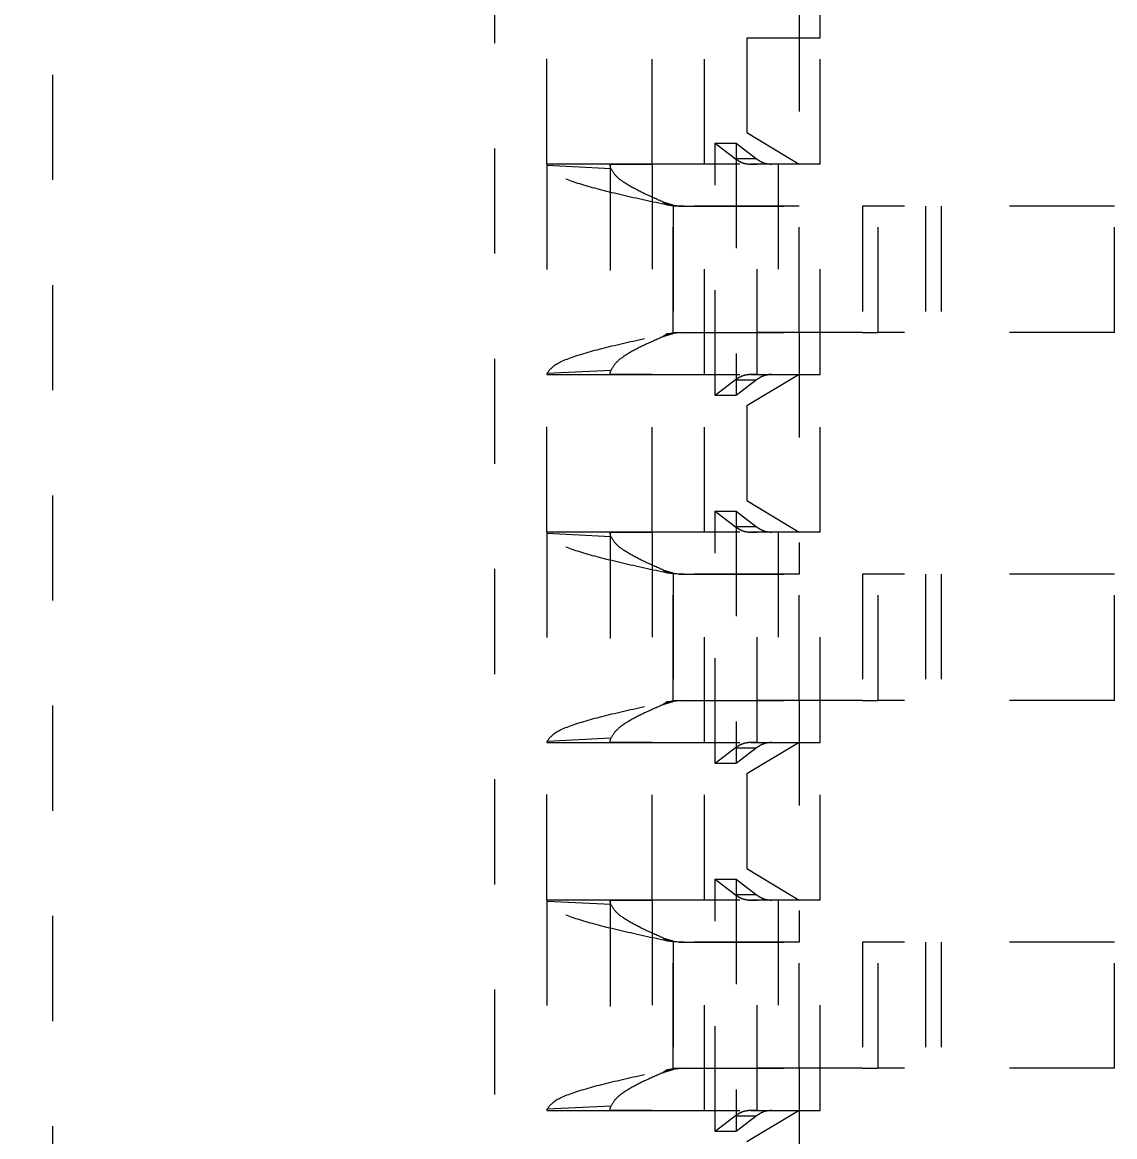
# Model space of a CAD drawing. Header units: millimetres. Extents: x 35 to 332, y 141 to 455.
# Drawn here: x 153.89 to 159.09, y 262.31 to 267.61 of the extents above; entities that cross this region are included whole.
import ezdxf
from ezdxf import colors
from ezdxf.entities.mleader import LeaderData, LeaderLine
from ezdxf.math import Vec2, Vec3

# ---------------------------------------------------------------- set-up
doc = ezdxf.new("R2010")
doc.units = ezdxf.units.MM
doc.linetypes.add('HIDDEN', pattern=[0.2, 0.1, -0.1])
doc.layers.add('00点位图', color=100, linetype='Continuous')
doc.styles.get("Standard").update_dxf_attribs({"font": ''})
doc.styles.get('Standard').set_extended_font_data('SimSun')

# ---------------------------------------------------------------- blocks, each defined once
blk = doc.blocks.new('DFSADVS')
at = {"color": 0, "linetype": 'HIDDEN', "lineweight": 18}
for p, q in [((715.1054, -196.5293), (714.9854, -196.5293)), ((714.9854, -196.5293), (714.9854, -196.7543)), ((715.1054, -196.5293), (715.1054, -196.7543)), ((715.4554, -196.5293), (715.3354, -196.5293)), ((715.3354, -196.5293), (715.3354, -196.7543)), ((715.4554, -196.5293), (715.4554, -196.7543)), ((715.8054, -196.5293), (715.6854, -196.5293)), ((715.6854, -196.5293), (715.6854, -196.7543)), ((715.8054, -196.5293), (715.8054, -196.7543)), ((714.9854, -196.6943), (715.1054, -196.6943)), ((715.3354, -196.6943), (715.4554, -196.6943)), ((715.6854, -196.6943), (715.8054, -196.6943)), ((714.9854, -196.7092), (715.1054, -196.7092)), ((715.3354, -196.7092), (715.4554, -196.7092)), ((715.6854, -196.7092), (715.8054, -196.7092)), ((715.1054, -196.7543), (714.9854, -196.7543)), ((714.9854, -196.7543), (714.9854, -196.7692)), ((715.1054, -196.7692), (715.1054, -196.7543)), ((715.4554, -196.7543), (715.3354, -196.7543)), ((715.3354, -196.7543), (715.3354, -196.7692)), ((715.4554, -196.7692), (715.4554, -196.7543)), ((715.8054, -196.7543), (715.6854, -196.7543)), ((715.6854, -196.7543), (715.6854, -196.7692)), ((715.8054, -196.7692), (715.8054, -196.7543)), ((714.9854, -196.7692), (715.1054, -196.7692)), ((714.9854, -196.944), (714.9854, -196.7692)), ((715.1054, -196.7692), (715.1054, -196.944)), ((715.3354, -196.7692), (715.4554, -196.7692)), ((715.3354, -196.944), (715.3354, -196.7692)), ((715.4554, -196.7692), (715.4554, -196.944)), ((715.6854, -196.7692), (715.8054, -196.7692)), ((715.6854, -196.944), (715.6854, -196.7692)), ((715.8054, -196.7692), (715.8054, -196.944)), ((714.8254, -196.8093), (714.7154, -196.8093)), ((714.8254, -196.8093), (714.8254, -196.8293)), ((714.9454, -196.8093), (714.8254, -196.8093)), ((715.1454, -196.8093), (714.9454, -196.8093)), ((714.9454, -196.8093), (714.9454, -196.8293)), ((715.1454, -196.8293), (715.1454, -196.8093)), ((715.2954, -196.8093), (715.1454, -196.8093)), ((715.4954, -196.8093), (715.2954, -196.8093)), ((715.2954, -196.8093), (715.2954, -196.8293)), ((715.4954, -196.8293), (715.4954, -196.8093)), ((715.6454, -196.8093), (715.4954, -196.8093)), ((715.8454, -196.8093), (715.6454, -196.8093)), ((715.6454, -196.8093), (715.6454, -196.8293)), ((715.8454, -196.8293), (715.8454, -196.8093)), ((715.9954, -196.8093), (715.8454, -196.8093)), ((714.7954, -196.8293), (714.9854, -196.8293)), ((714.8254, -196.8293), (714.8254, -196.8792)), ((714.9154, -196.8792), (714.9454, -196.8293)), ((714.9454, -196.8293), (714.9454, -196.8494)), ((714.9854, -196.8293), (714.9854, -196.944)), ((715.1054, -196.8293), (714.9854, -196.8293)), ((715.1054, -196.944), (715.1054, -196.8293)), ((715.1054, -196.8293), (715.3354, -196.8293)), ((715.1454, -196.8494), (715.1454, -196.8293)), ((715.1454, -196.8293), (715.1754, -196.8792)), ((715.2654, -196.8792), (715.2954, -196.8293)), ((715.2954, -196.8293), (715.2954, -196.8494)), ((715.3354, -196.8293), (715.3354, -196.944)), ((715.4554, -196.8293), (715.3354, -196.8293)), ((715.4554, -196.944), (715.4554, -196.8293)), ((715.4554, -196.8293), (715.6854, -196.8293)), ((715.4954, -196.8494), (715.4954, -196.8293)), ((715.4954, -196.8293), (715.5254, -196.8792)), ((715.6154, -196.8792), (715.6454, -196.8293)), ((715.6454, -196.8293), (715.6454, -196.8494)), ((715.6854, -196.8293), (715.6854, -196.944)), ((715.8054, -196.8293), (715.6854, -196.8293)), ((715.8054, -196.944), (715.8054, -196.8293)), ((715.8054, -196.8293), (716.0354, -196.8293)), ((715.8454, -196.8494), (715.8454, -196.8293)), ((715.8454, -196.8293), (715.8754, -196.8792)), ((714.9454, -196.8494), (715.1454, -196.8494)), ((714.9454, -196.8494), (714.9454, -196.8555)), ((715.1454, -196.8555), (715.1454, -196.8494)), ((715.2954, -196.8494), (715.4954, -196.8494)), ((715.2954, -196.8494), (715.2954, -196.8555)), ((715.4954, -196.8555), (715.4954, -196.8494)), ((715.6454, -196.8494), (715.8454, -196.8494)), ((715.6454, -196.8494), (715.6454, -196.8555)), ((715.8454, -196.8555), (715.8454, -196.8494)), ((714.9454, -196.8555), (714.9454, -196.8755)), ((715.1454, -196.8755), (715.1454, -196.8555)), ((715.2954, -196.8555), (715.2954, -196.8755)), ((715.4954, -196.8755), (715.4954, -196.8555)), ((715.6454, -196.8555), (715.6454, -196.8755)), ((715.8454, -196.8755), (715.8454, -196.8555)), ((714.9254, -196.8893), (714.9404, -196.8699)), ((714.9404, -196.8699), (714.9404, -196.8899)), ((715.1454, -196.8693), (714.9454, -196.8693)), ((715.1454, -196.8693), (714.9454, -196.8693)), ((714.9454, -196.8755), (714.9454, -196.8693)), ((715.1454, -196.8693), (715.1454, -196.8755)), ((715.1505, -196.8699), (715.1654, -196.8893)), ((715.1505, -196.8899), (715.1505, -196.8699)), ((715.2754, -196.8893), (715.2904, -196.8699)), ((715.2904, -196.8699), (715.2904, -196.8899)), ((715.4954, -196.8693), (715.2954, -196.8693)), ((715.4954, -196.8693), (715.2954, -196.8693)), ((715.2954, -196.8755), (715.2954, -196.8693)), ((715.4954, -196.8693), (715.4954, -196.8755)), ((715.5005, -196.8699), (715.5154, -196.8893)), ((715.5005, -196.8899), (715.5005, -196.8699)), ((715.6254, -196.8893), (715.6404, -196.8699)), ((715.6404, -196.8699), (715.6404, -196.8899)), ((715.8454, -196.8693), (715.6454, -196.8693)), ((715.8454, -196.8693), (715.6454, -196.8693)), ((715.6454, -196.8755), (715.6454, -196.8693)), ((715.8454, -196.8693), (715.8454, -196.8755)), ((715.8505, -196.8699), (715.8654, -196.8893)), ((715.8505, -196.8899), (715.8505, -196.8699)), ((714.8254, -196.8792), (714.9154, -196.8792)), ((715.1754, -196.8792), (715.2654, -196.8792)), ((715.5254, -196.8792), (715.6154, -196.8792)), ((714.9254, -196.8893), (715.1654, -196.8893)), ((714.9254, -196.9092), (714.9254, -196.8893)), ((714.9254, -196.9092), (714.9404, -196.8899)), ((714.9454, -196.8859), (714.9454, -196.9193)), ((715.1454, -196.9193), (715.1454, -196.8858)), ((715.1505, -196.8899), (715.1654, -196.9092)), ((715.1654, -196.8893), (715.1654, -196.9092)), ((715.2754, -196.8893), (715.5154, -196.8893)), ((715.2754, -196.9092), (715.2754, -196.8893)), ((715.2754, -196.9092), (715.2904, -196.8899)), ((715.2954, -196.8859), (715.2954, -196.9193)), ((715.4954, -196.9193), (715.4954, -196.8858)), ((715.5005, -196.8899), (715.5154, -196.9092)), ((715.5154, -196.8893), (715.5154, -196.9092)), ((715.6254, -196.9092), (715.6254, -196.8893)), ((715.6254, -196.8893), (715.8654, -196.8893)), ((715.6254, -196.9092), (715.6404, -196.8899)), ((715.6454, -196.8859), (715.6454, -196.9193)), ((715.8454, -196.9193), (715.8454, -196.8858)), ((715.8505, -196.8899), (715.8654, -196.9092)), ((715.8654, -196.8893), (715.8654, -196.9092)), ((715.1654, -196.9092), (714.9254, -196.9092)), ((715.5154, -196.9092), (715.2754, -196.9092)), ((715.8654, -196.9092), (715.6254, -196.9092)), ((714.9454, -196.9193), (714.7954, -196.9193)), ((715.1454, -196.9193), (714.9454, -196.9193)), ((714.9454, -196.9193), (714.9454, -196.9693)), ((715.1454, -196.9693), (715.1454, -196.9193)), ((715.2954, -196.9193), (715.1454, -196.9193)), ((715.4954, -196.9193), (715.2954, -196.9193)), ((715.2954, -196.9193), (715.2954, -196.9693)), ((715.4954, -196.9693), (715.4954, -196.9193)), ((715.6454, -196.9193), (715.4954, -196.9193)), ((715.8454, -196.9193), (715.6454, -196.9193)), ((715.6454, -196.9193), (715.6454, -196.9693)), ((715.8454, -196.9693), (715.8454, -196.9193)), ((715.9954, -196.9193), (715.8454, -196.9193)), ((714.9844, -196.9493), (714.9854, -196.9389)), ((714.9844, -196.9493), (714.9854, -196.9389)), ((714.9854, -196.944), (714.9852, -196.9492)), ((714.9854, -196.944), (714.9852, -196.9493)), ((714.9854, -196.9389), (714.9854, -196.944)), ((714.9854, -196.9389), (714.9854, -196.944)), ((715.1054, -196.9389), (715.1065, -196.9493)), ((715.1054, -196.944), (715.1054, -196.9389)), ((715.1054, -196.9389), (715.1065, -196.9493)), ((715.1054, -196.944), (715.1054, -196.9389)), ((715.1054, -196.944), (715.1057, -196.9492)), ((715.1057, -196.9493), (715.1054, -196.944)), ((715.3344, -196.9493), (715.3354, -196.9389)), ((715.3344, -196.9493), (715.3354, -196.9389)), ((715.3354, -196.944), (715.3352, -196.9492)), ((715.3354, -196.944), (715.3352, -196.9493)), ((715.3354, -196.9389), (715.3354, -196.944)), ((715.3354, -196.9389), (715.3354, -196.944)), ((715.4554, -196.9389), (715.4565, -196.9493)), ((715.4554, -196.944), (715.4554, -196.9389)), ((715.4554, -196.9389), (715.4565, -196.9493)), ((715.4554, -196.944), (715.4554, -196.9389)), ((715.4554, -196.944), (715.4557, -196.9492)), ((715.4557, -196.9493), (715.4554, -196.944)), ((715.6844, -196.9493), (715.6854, -196.9389)), ((715.6844, -196.9493), (715.6854, -196.9389)), ((715.6854, -196.944), (715.6852, -196.9492)), ((715.6854, -196.944), (715.6852, -196.9493)), ((715.6854, -196.9389), (715.6854, -196.944)), ((715.6854, -196.9389), (715.6854, -196.944)), ((715.8054, -196.9389), (715.8065, -196.9493)), ((715.8054, -196.944), (715.8054, -196.9389)), ((715.8054, -196.9389), (715.8065, -196.9493)), ((715.8054, -196.944), (715.8054, -196.9389)), ((715.8054, -196.944), (715.8057, -196.9492)), ((715.8057, -196.9493), (715.8054, -196.944)), ((714.9844, -196.9493), (714.9815, -196.9586)), ((714.9815, -196.9586), (714.9844, -196.9493)), ((714.9815, -196.9586), (714.9844, -196.9544)), ((714.9844, -196.9544), (714.9815, -196.9586)), ((714.9852, -196.9492), (714.9844, -196.9544)), ((715.1065, -196.9493), (714.9844, -196.9493)), ((714.9852, -196.9493), (714.9844, -196.9544)), ((714.9852, -196.9493), (715.1057, -196.9493)), ((715.1054, -196.9493), (714.9854, -196.9493)), ((715.1065, -196.9544), (715.1057, -196.9492)), ((715.1065, -196.9544), (715.1057, -196.9493)), ((715.1094, -196.9586), (715.1065, -196.9493)), ((715.1065, -196.9493), (715.1094, -196.9586)), ((715.1065, -196.9544), (715.1094, -196.9586)), ((715.1094, -196.9586), (715.1065, -196.9544)), ((715.3344, -196.9493), (715.3315, -196.9586)), ((715.3315, -196.9586), (715.3344, -196.9493)), ((715.3315, -196.9586), (715.3344, -196.9544)), ((715.3344, -196.9544), (715.3315, -196.9586)), ((715.3352, -196.9492), (715.3344, -196.9544)), ((715.4565, -196.9493), (715.3344, -196.9493)), ((715.3352, -196.9493), (715.3344, -196.9544)), ((715.3352, -196.9493), (715.4557, -196.9493)), ((715.4554, -196.9493), (715.3354, -196.9493)), ((715.4565, -196.9544), (715.4557, -196.9492)), ((715.4565, -196.9544), (715.4557, -196.9493)), ((715.4594, -196.9586), (715.4565, -196.9493)), ((715.4565, -196.9493), (715.4594, -196.9586)), ((715.4565, -196.9544), (715.4594, -196.9586)), ((715.4594, -196.9586), (715.4565, -196.9544)), ((715.6844, -196.9493), (715.6815, -196.9586)), ((715.6815, -196.9586), (715.6844, -196.9493)), ((715.6815, -196.9586), (715.6844, -196.9544)), ((715.6844, -196.9544), (715.6815, -196.9586)), ((715.6852, -196.9492), (715.6844, -196.9544)), ((715.8065, -196.9493), (715.6844, -196.9493)), ((715.6852, -196.9493), (715.6844, -196.9544)), ((715.6852, -196.9493), (715.8057, -196.9493)), ((715.8054, -196.9493), (715.6854, -196.9493)), ((715.8065, -196.9544), (715.8057, -196.9492)), ((715.8065, -196.9544), (715.8057, -196.9493)), ((715.8094, -196.9586), (715.8065, -196.9493)), ((715.8065, -196.9493), (715.8094, -196.9586)), ((715.8065, -196.9544), (715.8094, -196.9586)), ((715.8094, -196.9586), (715.8065, -196.9544)), ((714.9454, -196.9693), (714.7454, -196.9693)), ((714.9454, -196.9693), (715.1454, -196.9693)), ((714.9454, -196.9693), (714.9454, -197.0093)), ((715.1454, -197.0093), (715.1454, -196.9693)), ((715.2954, -196.9693), (715.1454, -196.9693)), ((715.2954, -196.9693), (715.4954, -196.9693)), ((715.2954, -196.9693), (715.2954, -197.0093)), ((715.4954, -197.0093), (715.4954, -196.9693)), ((715.6454, -196.9693), (715.4954, -196.9693)), ((715.6454, -196.9693), (715.8454, -196.9693)), ((715.6454, -196.9693), (715.6454, -197.0093)), ((715.8454, -197.0093), (715.8454, -196.9693)), ((715.9954, -196.9693), (715.8454, -196.9693)), ((714.9454, -197.0093), (714.9454, -197.0693)), ((714.9465, -197.0093), (714.9454, -197.0093)), ((714.9454, -197.0093), (714.9454, -197.0693)), ((714.9465, -197.0691), (714.9494, -197.0085)), ((714.9494, -197.0085), (714.9465, -197.0093)), ((714.9465, -197.0691), (714.9494, -197.0085)), ((714.9494, -197.0085), (714.9465, -197.0093)), ((714.9465, -197.0093), (715.1444, -197.0093)), ((715.1415, -197.0085), (715.1444, -197.0691)), ((715.1444, -197.0093), (715.1415, -197.0085)), ((715.1444, -197.0093), (715.1415, -197.0085)), ((715.1415, -197.0085), (715.1444, -197.0691)), ((715.1454, -197.0093), (715.1444, -197.0093)), ((715.1454, -197.0693), (715.1454, -197.0093)), ((715.1454, -197.0693), (715.1454, -197.0093)), ((715.2954, -197.0093), (715.2954, -197.0693)), ((715.2965, -197.0093), (715.2954, -197.0093)), ((715.2954, -197.0093), (715.2954, -197.0693)), ((715.2965, -197.0691), (715.2994, -197.0085)), ((715.2994, -197.0085), (715.2965, -197.0093)), ((715.2994, -197.0085), (715.2965, -197.0093)), ((715.2965, -197.0691), (715.2994, -197.0085)), ((715.2965, -197.0093), (715.4944, -197.0093)), ((715.4915, -197.0085), (715.4944, -197.0691)), ((715.4944, -197.0093), (715.4915, -197.0085)), ((715.4944, -197.0093), (715.4915, -197.0085)), ((715.4915, -197.0085), (715.4944, -197.0691)), ((715.4954, -197.0093), (715.4944, -197.0093)), ((715.4954, -197.0693), (715.4954, -197.0093)), ((715.4954, -197.0693), (715.4954, -197.0093)), ((715.6454, -197.0093), (715.6454, -197.0693)), ((715.6465, -197.0093), (715.6454, -197.0093)), ((715.6454, -197.0093), (715.6454, -197.0693)), ((715.6465, -197.0691), (715.6494, -197.0085)), ((715.6494, -197.0085), (715.6465, -197.0093)), ((715.6494, -197.0085), (715.6465, -197.0093)), ((715.6465, -197.0691), (715.6494, -197.0085)), ((715.6465, -197.0093), (715.8444, -197.0093)), ((715.8415, -197.0085), (715.8444, -197.0691)), ((715.8444, -197.0093), (715.8415, -197.0085)), ((715.8444, -197.0093), (715.8415, -197.0085)), ((715.8415, -197.0085), (715.8444, -197.0691)), ((715.8454, -197.0093), (715.8444, -197.0093)), ((715.8454, -197.0693), (715.8454, -197.0093)), ((715.8454, -197.0693), (715.8454, -197.0093)), ((714.9451, -197.0693), (714.5304, -197.0693)), ((714.9465, -197.0691), (714.9457, -197.0693)), ((714.9465, -197.0691), (714.9457, -197.0693)), ((714.9457, -197.0693), (715.1452, -197.0693)), ((715.1444, -197.0691), (715.1452, -197.0693)), ((715.1452, -197.0693), (715.1444, -197.0691)), ((715.2951, -197.0693), (715.1458, -197.0693)), ((715.2965, -197.0691), (715.2957, -197.0693)), ((715.2965, -197.0691), (715.2957, -197.0693)), ((715.2957, -197.0693), (715.4952, -197.0693)), ((715.4944, -197.0691), (715.4952, -197.0693)), ((715.4952, -197.0693), (715.4944, -197.0691)), ((715.6451, -197.0693), (715.4958, -197.0693)), ((715.6465, -197.0691), (715.6457, -197.0693)), ((715.6465, -197.0691), (715.6457, -197.0693)), ((715.6457, -197.0693), (715.8452, -197.0693)), ((715.8444, -197.0691), (715.8452, -197.0693)), ((715.8452, -197.0693), (715.8444, -197.0691)), ((715.9951, -197.0693), (715.8458, -197.0693)), ((714.5304, -197.1193), (723.9604, -197.1193)), ((723.9604, -197.5393), (714.5304, -197.5393))]:
    blk.add_line(p, q, dxfattribs=at)
for centre, start, end in [((714.9218, -196.8553), 321.7484, 359.5833), ((715.169, -196.8553), 180.3917, 218.2503), ((715.2718, -196.8553), 321.7668, 359.5913), ((715.5191, -196.8553), 180.4087, 218.2332), ((715.6218, -196.8553), 321.7497, 359.6083), ((715.8691, -196.8553), 180.4167, 218.2516), ((714.9218, -196.8753), 321.7524, 359.5793), ((715.1691, -196.8753), 180.3956, 218.2463), ((715.2718, -196.8753), 321.7708, 359.5873), ((715.5191, -196.8753), 180.4127, 218.2292), ((715.6218, -196.8753), 321.7537, 359.6044), ((715.8691, -196.8753), 180.4207, 218.2476)]:
    blk.add_arc(centre, 0.0236, start, end, dxfattribs=at)
for points, knots in [([(714.9404, -196.8699), (714.9418, -196.8677), (714.9448, -196.8632), (714.9452, -196.858), (714.9454, -196.8555)], [0, 0, 0, 0, 0.500008, 1, 1, 1, 1]), ([(715.1454, -196.8555), (715.1457, -196.858), (715.1461, -196.8632), (715.1491, -196.8677), (715.1505, -196.8699)], [0, 0, 0, 0, 0.499977, 1, 1, 1, 1]), ([(715.2904, -196.8699), (715.2918, -196.8677), (715.2948, -196.8632), (715.2952, -196.858), (715.2954, -196.8555)], [0, 0, 0, 0, 0.499962, 1, 1, 1, 1]), ([(715.4954, -196.8555), (715.4957, -196.858), (715.4961, -196.8632), (715.4991, -196.8677), (715.5005, -196.8699)], [0, 0, 0, 0, 0.500038, 1, 1, 1, 1]), ([(715.6404, -196.8699), (715.6418, -196.8677), (715.6448, -196.8632), (715.6452, -196.858), (715.6454, -196.8555)], [0, 0, 0, 0, 0.500023, 1, 1, 1, 1]), ([(715.8454, -196.8555), (715.8457, -196.858), (715.8461, -196.8632), (715.8491, -196.8677), (715.8505, -196.8699)], [0, 0, 0, 0, 0.499992, 1, 1, 1, 1]), ([(714.9404, -196.8899), (714.9418, -196.8877), (714.9448, -196.8832), (714.9452, -196.878), (714.9454, -196.8755)], [0, 0, 0, 0, 0.500008, 1, 1, 1, 1]), ([(715.1454, -196.8755), (715.1457, -196.878), (715.1461, -196.8832), (715.1491, -196.8877), (715.1505, -196.8899)], [0, 0, 0, 0, 0.499977, 1, 1, 1, 1]), ([(715.2904, -196.8899), (715.2918, -196.8877), (715.2948, -196.8832), (715.2952, -196.878), (715.2954, -196.8755)], [0, 0, 0, 0, 0.499962, 1, 1, 1, 1]), ([(715.4954, -196.8755), (715.4957, -196.878), (715.4961, -196.8832), (715.4991, -196.8877), (715.5005, -196.8899)], [0, 0, 0, 0, 0.500038, 1, 1, 1, 1]), ([(715.6404, -196.8899), (715.6418, -196.8877), (715.6448, -196.8832), (715.6452, -196.878), (715.6454, -196.8755)], [0, 0, 0, 0, 0.500023, 1, 1, 1, 1]), ([(715.8454, -196.8755), (715.8457, -196.878), (715.8461, -196.8832), (715.8491, -196.8877), (715.8505, -196.8899)], [0, 0, 0, 0, 0.499992, 1, 1, 1, 1]), ([(715.1454, -196.9193), (715.1454, -196.9125), (715.1454, -196.9035), (715.1454, -196.8965), (715.1454, -196.8948)], [0, 0, 0, 0, 0.7521235, 1, 1, 1, 1]), ([(715.4954, -196.9193), (715.4954, -196.9125), (715.4954, -196.9035), (715.4954, -196.8965), (715.4954, -196.8948)], [0, 0, 0, 0, 0.7521235, 1, 1, 1, 1]), ([(715.8454, -196.9193), (715.8454, -196.9125), (715.8454, -196.9035), (715.8454, -196.8965), (715.8454, -196.8948)], [0, 0, 0, 0, 0.7521235, 1, 1, 1, 1]), ([(714.9454, -196.8981), (714.9454, -196.8988), (714.9454, -196.9048), (714.9454, -196.9124), (714.9454, -196.9193)], [0, 0, 0, 0, 0.108338, 1, 1, 1, 1]), ([(715.2954, -196.8981), (715.2954, -196.8988), (715.2954, -196.9048), (715.2954, -196.9124), (715.2954, -196.9193)], [0, 0, 0, 0, 0.108338, 1, 1, 1, 1]), ([(715.6454, -196.8981), (715.6454, -196.8988), (715.6454, -196.9048), (715.6454, -196.9124), (715.6454, -196.9193)], [0, 0, 0, 0, 0.108338, 1, 1, 1, 1]), ([(714.9844, -196.9544), (714.9812, -196.9692), (714.9749, -196.9987), (714.9654, -197.0359), (714.956, -197.0624), (714.9497, -197.0669), (714.9465, -197.0691)], [0, 0, 0, 0, 0.2500148, 0.4999987, 0.7500042, 1, 1, 1, 1]), ([(714.9844, -196.9544), (714.9812, -196.9692), (714.9749, -196.9987), (714.9654, -197.0359), (714.956, -197.0624), (714.9497, -197.0669), (714.9465, -197.0691)], [0, 0, 0, 0, 0.2499957, 0.4999953, 0.7500013, 1, 1, 1, 1]), ([(714.9815, -196.9586), (714.9788, -196.9647), (714.9735, -196.977), (714.9654, -196.9923), (714.9574, -197.0039), (714.9521, -197.007), (714.9494, -197.0085)], [0, 0, 0, 0, 0.249979, 0.500009, 0.749996, 1, 1, 1, 1]), ([(714.9815, -196.9586), (714.9788, -196.9647), (714.9735, -196.977), (714.9654, -196.9923), (714.9574, -197.0039), (714.9521, -197.007), (714.9494, -197.0085)], [0, 0, 0, 0, 0.249979, 0.500009, 0.749996, 1, 1, 1, 1]), ([(715.1444, -197.0691), (715.1412, -197.0669), (715.1349, -197.0624), (715.1254, -197.0359), (715.116, -196.9987), (715.1097, -196.9692), (715.1065, -196.9544)], [0, 0, 0, 0, 0.2499861, 0.4999965, 0.749984, 1, 1, 1, 1]), ([(715.1444, -197.0691), (715.1412, -197.0669), (715.1349, -197.0624), (715.1254, -197.0359), (715.116, -196.9987), (715.1097, -196.9692), (715.1065, -196.9544)], [0, 0, 0, 0, 0.2499987, 0.5000047, 0.749989, 1, 1, 1, 1]), ([(715.1094, -196.9586), (715.1121, -196.9647), (715.1174, -196.977), (715.1254, -196.9923), (715.1335, -197.0039), (715.1388, -197.007), (715.1415, -197.0085)], [0, 0, 0, 0, 0.249979, 0.500009, 0.749996, 1, 1, 1, 1]), ([(715.1094, -196.9586), (715.1121, -196.9647), (715.1174, -196.977), (715.1254, -196.9923), (715.1335, -197.0039), (715.1388, -197.007), (715.1415, -197.0085)], [0, 0, 0, 0, 0.249987, 0.500024, 0.750018, 1, 1, 1, 1]), ([(715.3344, -196.9544), (715.3312, -196.9692), (715.3249, -196.9987), (715.3154, -197.0359), (715.306, -197.0624), (715.2997, -197.0669), (715.2965, -197.0691)], [0, 0, 0, 0, 0.25001, 0.499994, 0.75, 1, 1, 1, 1]), ([(715.3344, -196.9544), (715.3312, -196.9692), (715.3249, -196.9987), (715.3154, -197.0359), (715.306, -197.0624), (715.2997, -197.0669), (715.2965, -197.0691)], [0, 0, 0, 0, 0.249991, 0.499991, 0.749997, 1, 1, 1, 1]), ([(715.3315, -196.9586), (715.3288, -196.9647), (715.3235, -196.977), (715.3154, -196.9923), (715.3074, -197.0039), (715.3021, -197.007), (715.2994, -197.0085)], [0, 0, 0, 0, 0.249979, 0.500009, 0.749996, 1, 1, 1, 1]), ([(715.3315, -196.9586), (715.3288, -196.9647), (715.3235, -196.977), (715.3154, -196.9923), (715.3074, -197.0039), (715.3021, -197.007), (715.2994, -197.0085)], [0, 0, 0, 0, 0.249979, 0.500009, 0.749996, 1, 1, 1, 1]), ([(715.4944, -197.0691), (715.4912, -197.0669), (715.4849, -197.0624), (715.4754, -197.0359), (715.466, -196.9987), (715.4597, -196.9692), (715.4565, -196.9544)], [0, 0, 0, 0, 0.249985, 0.499999, 0.749985, 1, 1, 1, 1]), ([(715.4944, -197.0691), (715.4912, -197.0669), (715.4849, -197.0624), (715.4754, -197.0359), (715.466, -196.9987), (715.4597, -196.9692), (715.4565, -196.9544)], [0, 0, 0, 0, 0.249998, 0.500007, 0.74999, 1, 1, 1, 1]), ([(715.4594, -196.9586), (715.4621, -196.9647), (715.4674, -196.977), (715.4754, -196.9923), (715.4835, -197.0039), (715.4888, -197.007), (715.4915, -197.0085)], [0, 0, 0, 0, 0.249975, 0.5000006, 0.7499822, 1, 1, 1, 1]), ([(715.4594, -196.9586), (715.4621, -196.9647), (715.4674, -196.977), (715.4754, -196.9923), (715.4835, -197.0039), (715.4888, -197.007), (715.4915, -197.0085)], [0, 0, 0, 0, 0.249987, 0.500024, 0.750018, 1, 1, 1, 1]), ([(715.6844, -196.9544), (715.6812, -196.9692), (715.6749, -196.9987), (715.6654, -197.0359), (715.656, -197.0624), (715.6497, -197.0669), (715.6465, -197.0691)], [0, 0, 0, 0, 0.250012, 0.499997, 0.750003, 1, 1, 1, 1]), ([(715.6844, -196.9544), (715.6812, -196.9692), (715.6749, -196.9987), (715.6654, -197.0359), (715.656, -197.0624), (715.6497, -197.0669), (715.6465, -197.0691)], [0, 0, 0, 0, 0.249992, 0.499993, 0.75, 1, 1, 1, 1]), ([(715.6815, -196.9586), (715.6788, -196.9647), (715.6735, -196.977), (715.6654, -196.9923), (715.6574, -197.0039), (715.6521, -197.007), (715.6494, -197.0085)], [0, 0, 0, 0, 0.249979, 0.500009, 0.749996, 1, 1, 1, 1]), ([(715.6815, -196.9586), (715.6788, -196.9647), (715.6735, -196.977), (715.6654, -196.9923), (715.6574, -197.0039), (715.6521, -197.007), (715.6494, -197.0085)], [0, 0, 0, 0, 0.249979, 0.500009, 0.749996, 1, 1, 1, 1]), ([(715.8444, -197.0691), (715.8412, -197.0669), (715.8349, -197.0624), (715.8254, -197.0359), (715.816, -196.9987), (715.8097, -196.9692), (715.8065, -196.9544)], [0, 0, 0, 0, 0.249985, 0.499994, 0.749981, 1, 1, 1, 1]), ([(715.8444, -197.0691), (715.8412, -197.0669), (715.8349, -197.0624), (715.8254, -197.0359), (715.816, -196.9987), (715.8097, -196.9692), (715.8065, -196.9544)], [0, 0, 0, 0, 0.249998, 0.500003, 0.749986, 1, 1, 1, 1]), ([(715.8094, -196.9586), (715.8121, -196.9647), (715.8174, -196.977), (715.8254, -196.9923), (715.8335, -197.0039), (715.8388, -197.007), (715.8415, -197.0085)], [0, 0, 0, 0, 0.249979, 0.500009, 0.749996, 1, 1, 1, 1]), ([(715.8094, -196.9586), (715.8121, -196.9647), (715.8174, -196.977), (715.8254, -196.9923), (715.8335, -197.0039), (715.8388, -197.007), (715.8415, -197.0085)], [0, 0, 0, 0, 0.249987, 0.500024, 0.750018, 1, 1, 1, 1]), ([(714.9454, -197.0093), (714.9454, -197.0087), (714.9454, -197.0074), (714.9454, -196.9982), (714.9454, -196.985), (714.9454, -196.9745), (714.9454, -196.9693)], [0, 0, 0, 0, 0.250005, 0.500017, 0.749998, 1, 1, 1, 1]), ([(715.1454, -196.9693), (715.1454, -196.9745), (715.1454, -196.985), (715.1454, -196.9982), (715.1454, -197.0074), (715.1454, -197.0087), (715.1454, -197.0093)], [0, 0, 0, 0, 0.250002, 0.499983, 0.749995, 1, 1, 1, 1]), ([(715.2954, -197.0093), (715.2954, -197.0087), (715.2954, -197.0074), (715.2954, -196.9982), (715.2954, -196.985), (715.2954, -196.9745), (715.2954, -196.9693)], [0, 0, 0, 0, 0.250005, 0.500017, 0.749998, 1, 1, 1, 1]), ([(715.4954, -196.9693), (715.4954, -196.9745), (715.4954, -196.985), (715.4954, -196.9982), (715.4954, -197.0074), (715.4954, -197.0087), (715.4954, -197.0093)], [0, 0, 0, 0, 0.250002, 0.499983, 0.749995, 1, 1, 1, 1]), ([(715.6454, -197.0093), (715.6454, -197.0087), (715.6454, -197.0074), (715.6454, -196.9982), (715.6454, -196.985), (715.6454, -196.9745), (715.6454, -196.9693)], [0, 0, 0, 0, 0.250005, 0.500017, 0.749998, 1, 1, 1, 1]), ([(715.8454, -196.9693), (715.8454, -196.9745), (715.8454, -196.985), (715.8454, -196.9982), (715.8454, -197.0074), (715.8454, -197.0087), (715.8454, -197.0093)], [0, 0, 0, 0, 0.250002, 0.499983, 0.749995, 1, 1, 1, 1])]:
    blk.add_open_spline(points, degree=3, knots=knots, dxfattribs=at)

msp = doc.modelspace()

# ---------------------------------------------------------------- block references
at = {"xscale": 5, "yscale": 5, "zscale": 5, "rotation": 270}
msp.add_blockref('DFSADVS', (1141.7362, 3841.6624), dxfattribs=at)

# ---------------------------------------------------------------- leaders
at = {"layer": '00点位图', "color": 0}
ml = msp.add_multileader_mtext('Standard', dxfattribs=at)
ml.set_content('53')
ml.set_leader_properties()
ml.build(insert=Vec2(0, 0))
ctx = ml.context
ctx.base_point, ctx.plane_origin = Vec3(105.3873, 269.8871), Vec3(156.14, 259.9352)
ctx.text_align_type = 2
notes = []
notes.append((ctx, [(0, (1, 1, 0), (122.3873, 269.8871), (-1, 0), 8, [(0, [(156.14, 259.9352)], 0, [])])]))
ctx.mtext.insert, ctx.mtext.defined_height, ctx.mtext.alignment, ctx.mtext.flow_direction = Vec3(112.3873, 272.2871), 8, 3, 5
for ctx, leaders in notes:
    for number, flags, end, landing, length, lines in leaders:
        leader = LeaderData()
        leader.index, (leader.has_last_leader_line, leader.has_dogleg_vector, leader.attachment_direction) = number, flags
        leader.last_leader_point, leader.dogleg_vector, leader.dogleg_length = Vec3(end), Vec3(landing), length
        for number, points, colour, breaks in lines:
            line = LeaderLine()
            line.index, line.vertices, line.color, line.breaks = number, Vec3.list(points), colors.encode_raw_color(colour), breaks
            leader.lines.append(line)
        ctx.leaders.append(leader)

doc.saveas('drawing.dxf')
